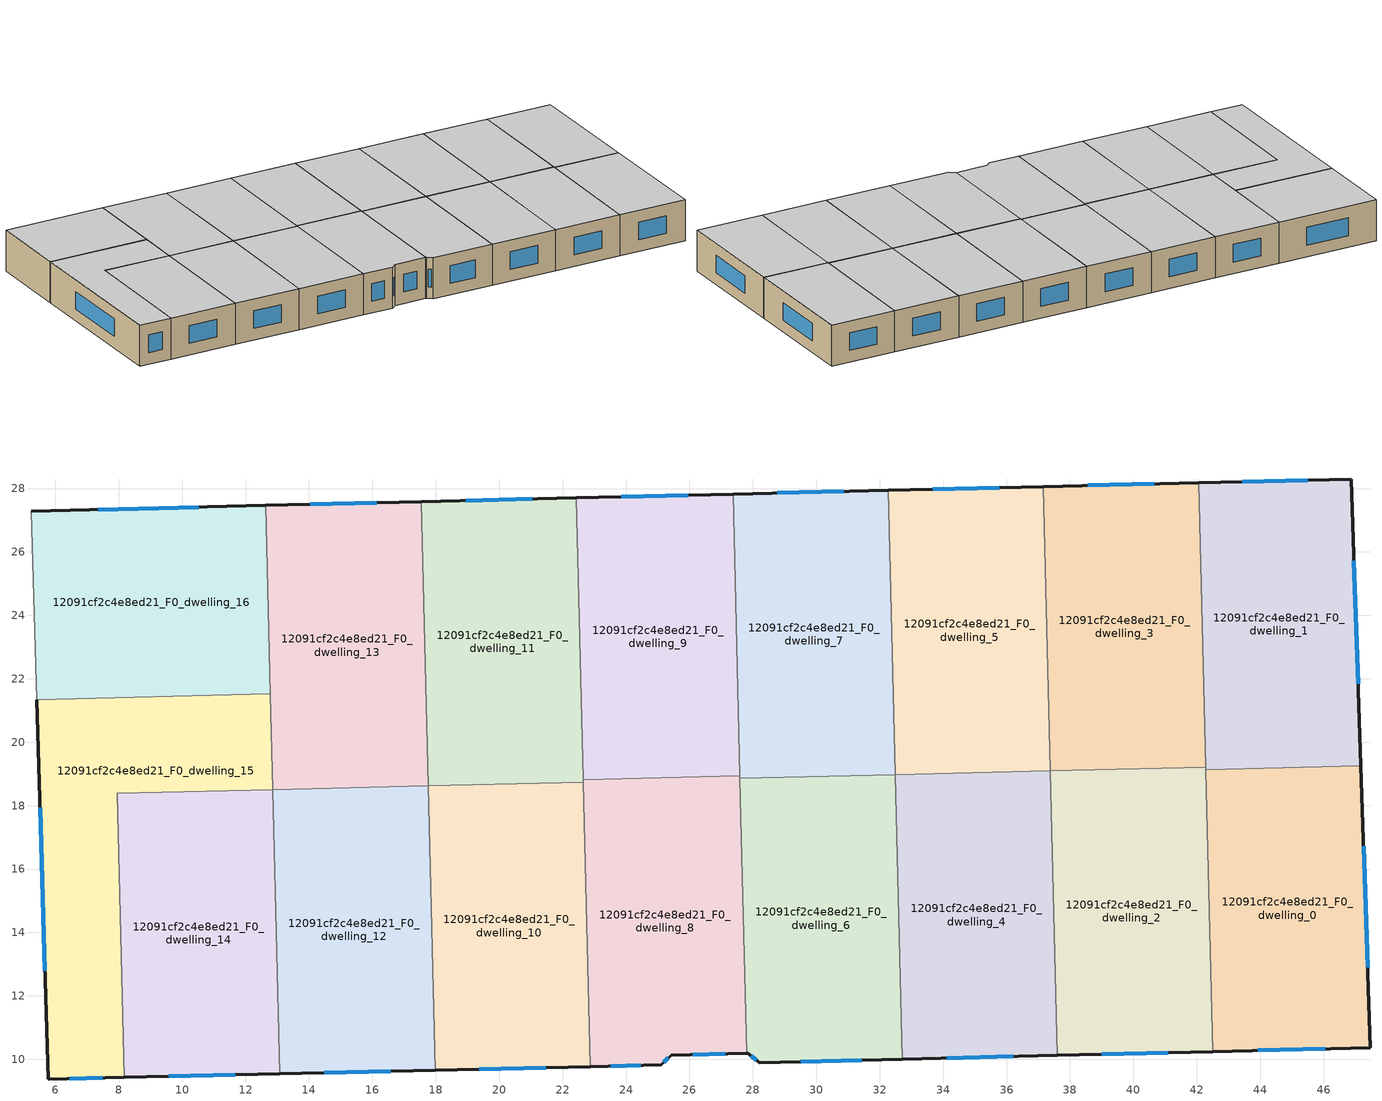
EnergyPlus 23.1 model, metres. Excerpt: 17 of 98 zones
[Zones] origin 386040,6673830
12091cf2c4e8ed21_F0_dwelling_0
 floor ground (EU_floor_Construction): 47.18,19.26 47.48,10.37 42.5,10.25 42.28,19.14 z0
 wall outside (EU_wall_Construction): 42.5,10.25 47.48,10.37 47.18,19.26 z0:3
 wall to 12091cf2c4e8ed21_F0_dwelling_1 (EU_wall_Construction): 47.18,19.26 42.28,19.14 z0:3
 wall to 12091cf2c4e8ed21_F0_dwelling_2 (EU_wall_Construction): 42.28,19.14 42.5,10.25 z0:3
 window (EU_Window_Construction): 47.39,12.91 47.26,16.72 / 43.92,10.28 46.06,10.33 z0.86:2.14
 ceiling to 12091cf2c4e8ed21_F1_dwelling_0 (EU_floor_Construction): 47.48,10.37 47.18,19.26 42.28,19.14 42.5,10.25 z3
12091cf2c4e8ed21_F0_dwelling_1
 floor ground (EU_floor_Construction): 46.87,28.3 47.18,19.26 42.28,19.14 42.06,28.18 z0
 wall outside (EU_wall_Construction): 47.18,19.26 46.87,28.3 42.06,28.18 z0:3
 wall to 12091cf2c4e8ed21_F0_dwelling_3 (EU_wall_Construction): 42.06,28.18 42.28,19.21 z0:3
 wall to 12091cf2c4e8ed21_F0_dwelling_2 (EU_wall_Construction): 42.28,19.21 42.28,19.14 z0:3
 window (EU_Window_Construction): 47.09,21.84 46.96,25.72 / 45.5,28.27 43.44,28.22 z0.86:2.14
 ceiling to 12091cf2c4e8ed21_F1_dwelling_1 (EU_floor_Construction): 47.18,19.26 46.87,28.3 42.06,28.18 42.28,19.14 z3
12091cf2c4e8ed21_F0_dwelling_10
 floor ground (EU_floor_Construction): 22.66,18.74 22.87,9.77 17.98,9.66 17.76,18.62 z0
 wall outside (EU_wall_Construction): 17.98,9.66 22.87,9.77 z0:3
 wall to 12091cf2c4e8ed21_F0_dwelling_11 (EU_wall_Construction): 22.66,18.74 17.76,18.62 z0:3
 wall to 12091cf2c4e8ed21_F0_dwelling_12 (EU_wall_Construction): 17.76,18.62 17.98,9.66 z0:3
 wall to 12091cf2c4e8ed21_F0_dwelling_8 (EU_wall_Construction): 22.87,9.77 22.66,18.74 z0:3
 window (EU_Window_Construction): 19.38,9.69 21.47,9.74 z0.86:2.14
 ceiling to 12091cf2c4e8ed21_F1_dwelling_10 (EU_floor_Construction): 22.87,9.77 22.66,18.74 17.76,18.62 17.98,9.66 z3
12091cf2c4e8ed21_F0_dwelling_11
 floor ground (EU_floor_Construction): 22.44,27.71 22.66,18.74 17.76,18.62 17.54,27.59 z0
 wall outside (EU_wall_Construction): 22.44,27.71 17.54,27.59 z0:3
 wall to 12091cf2c4e8ed21_F0_dwelling_9 (EU_wall_Construction): 22.65,18.81 22.44,27.71 z0:3
 wall to 12091cf2c4e8ed21_F0_dwelling_13 (EU_wall_Construction): 17.54,27.59 17.76,18.62 z0:3
 wall to 12091cf2c4e8ed21_F0_dwelling_8 (EU_wall_Construction): 22.65,18.74 22.65,18.81 z0:3
 window (EU_Window_Construction): 21.04,27.67 18.94,27.62 z0.86:2.14
 ceiling to 12091cf2c4e8ed21_F1_dwelling_11 (EU_floor_Construction): 22.66,18.74 22.44,27.71 17.54,27.59 17.76,18.62 z3
12091cf2c4e8ed21_F0_dwelling_12
 floor ground (EU_floor_Construction): 17.76,18.62 17.98,9.66 13.08,9.55 12.86,18.5 z0
 wall outside (EU_wall_Construction): 13.08,9.55 17.98,9.66 z0:3
 wall to 12091cf2c4e8ed21_F0_dwelling_13 (EU_wall_Construction): 17.76,18.62 12.86,18.5 z0:3
 wall to 12091cf2c4e8ed21_F0_dwelling_14 (EU_wall_Construction): 12.86,18.5 13.08,9.55 z0:3
 window (EU_Window_Construction): 14.48,9.58 16.58,9.63 z0.86:2.14
 ceiling to 12091cf2c4e8ed21_F1_dwelling_12 (EU_floor_Construction): 17.98,9.66 17.76,18.62 12.86,18.5 13.08,9.55 z3
12091cf2c4e8ed21_F0_dwelling_13
 floor ground (EU_floor_Construction): 17.54,27.59 17.76,18.62 12.86,18.5 12.64,27.47 z0
 wall outside (EU_wall_Construction): 17.54,27.59 12.64,27.47 z0:3
 wall to 12091cf2c4e8ed21_F0_dwelling_16 (EU_wall_Construction): 12.64,27.47 12.79,21.52 z0:3
 wall to 12091cf2c4e8ed21_F0_dwelling_15 (EU_wall_Construction): 12.79,21.52 12.86,18.51 z0:3
 window (EU_Window_Construction): 16.14,27.55 14.04,27.5 z0.86:2.14
 ceiling to 12091cf2c4e8ed21_F1_dwelling_13 (EU_floor_Construction): 17.76,18.62 17.54,27.59 12.64,27.47 12.86,18.5 z3
12091cf2c4e8ed21_F0_dwelling_14
 floor ground (EU_floor_Construction): 12.86,18.51 13.08,9.55 8.18,9.43 7.96,18.39 z0
 wall outside (EU_wall_Construction): 8.18,9.43 13.08,9.55 z0:3
 wall to 12091cf2c4e8ed21_F0_dwelling_15 (EU_wall_Construction): 12.86,18.51 7.96,18.39 8.18,9.43 z0:3
 window (EU_Window_Construction): 9.58,9.47 11.68,9.51 z0.86:2.14
 ceiling to 12091cf2c4e8ed21_F1_dwelling_14 (EU_floor_Construction): 13.08,9.55 12.86,18.51 7.96,18.39 8.18,9.43 z3
12091cf2c4e8ed21_F0_dwelling_15
 floor ground (EU_floor_Construction): 12.78,21.52 12.86,18.51 7.96,18.39 8.18,9.43 5.78,9.38 5.41,21.34 z0
 wall outside (EU_wall_Construction): 5.41,21.34 5.78,9.38 8.18,9.43 z0:3
 wall to 12091cf2c4e8ed21_F0_dwelling_16 (EU_wall_Construction): 12.78,21.52 5.41,21.34 z0:3
 window (EU_Window_Construction): 6.46,9.39 7.49,9.42 / 5.52,17.93 5.67,12.8 z0.86:2.14
 ceiling to 12091cf2c4e8ed21_F1_dwelling_15 (EU_floor_Construction): 8.18,9.43 7.96,18.39 12.86,18.51 12.78,21.52 5.41,21.34 5.78,9.38 z3
12091cf2c4e8ed21_F0_dwelling_16
 floor ground (EU_floor_Construction): 12.64,27.47 12.78,21.52 5.41,21.34 5.23,27.29 z0
 wall outside (EU_wall_Construction): 12.64,27.47 5.23,27.29 z0:3
 wall adiabatic (EU_wall_Construction): 5.23,27.29 5.41,21.34 z0:3
 window (EU_Window_Construction): 10.52,27.42 7.35,27.34 z0.86:2.14
 ceiling to 12091cf2c4e8ed21_F1_dwelling_16 (EU_floor_Construction): 12.78,21.52 12.64,27.47 5.23,27.29 5.41,21.34 z3
12091cf2c4e8ed21_F0_dwelling_2
 floor ground (EU_floor_Construction): 42.28,19.21 42.5,10.25 37.6,10.12 37.39,19.09 z0
 wall outside (EU_wall_Construction): 37.6,10.12 42.5,10.25 z0:3
 wall to 12091cf2c4e8ed21_F0_dwelling_4 (EU_wall_Construction): 37.39,19.09 37.6,10.12 z0:3
 wall to 12091cf2c4e8ed21_F0_dwelling_3 (EU_wall_Construction): 42.28,19.21 37.39,19.09 z0:3
 window (EU_Window_Construction): 39,10.16 41.1,10.21 z0.86:2.14
 ceiling to 12091cf2c4e8ed21_F1_dwelling_2 (EU_floor_Construction): 42.5,10.25 42.28,19.21 37.39,19.09 37.6,10.12 z3
12091cf2c4e8ed21_F0_dwelling_3
 floor ground (EU_floor_Construction): 42.06,28.18 42.28,19.21 37.39,19.09 37.17,28.06 z0
 wall outside (EU_wall_Construction): 42.06,28.18 37.17,28.06 z0:3
 wall to 12091cf2c4e8ed21_F0_dwelling_5 (EU_wall_Construction): 37.17,28.06 37.39,19.09 z0:3
 window (EU_Window_Construction): 40.66,28.15 38.56,28.1 z0.86:2.14
 ceiling to 12091cf2c4e8ed21_F1_dwelling_3 (EU_floor_Construction): 42.28,19.21 42.06,28.18 37.17,28.06 37.39,19.09 z3
12091cf2c4e8ed21_F0_dwelling_4
 floor ground (EU_floor_Construction): 37.39,19.09 37.6,10.12 32.71,10 32.49,18.97 z0
 wall outside (EU_wall_Construction): 32.71,10 37.6,10.12 z0:3
 wall to 12091cf2c4e8ed21_F0_dwelling_5 (EU_wall_Construction): 37.39,19.09 32.49,18.97 z0:3
 wall to 12091cf2c4e8ed21_F0_dwelling_6 (EU_wall_Construction): 32.49,18.97 32.71,10 z0:3
 window (EU_Window_Construction): 34.11,10.04 36.21,10.09 z0.86:2.14
 ceiling to 12091cf2c4e8ed21_F1_dwelling_4 (EU_floor_Construction): 37.6,10.12 37.39,19.09 32.49,18.97 32.71,10 z3
12091cf2c4e8ed21_F0_dwelling_5
 floor ground (EU_floor_Construction): 37.17,28.06 37.39,19.09 32.49,18.97 32.27,27.95 z0
 wall outside (EU_wall_Construction): 37.17,28.06 32.27,27.95 z0:3
 wall to 12091cf2c4e8ed21_F0_dwelling_7 (EU_wall_Construction): 32.27,27.95 32.49,18.98 z0:3
 window (EU_Window_Construction): 35.77,28.03 33.67,27.98 z0.86:2.14
 ceiling to 12091cf2c4e8ed21_F1_dwelling_5 (EU_floor_Construction): 37.39,19.09 37.17,28.06 32.27,27.95 32.49,18.97 z3
12091cf2c4e8ed21_F0_dwelling_6
 floor ground (EU_floor_Construction): 32.49,18.98 32.71,10 28.22,9.89 27.84,10.19 27.8,10.19 27.59,18.86 z0
 wall outside (EU_wall_Construction): 27.8,10.19 27.84,10.19 28.22,9.89 32.71,10 z0:3
 wall to 12091cf2c4e8ed21_F0_dwelling_7 (EU_wall_Construction): 32.49,18.98 27.59,18.86 z0:3
 wall to 12091cf2c4e8ed21_F0_dwelling_8 (EU_wall_Construction): 27.59,18.86 27.8,10.19 z0:3
 window (EU_Window_Construction): 27.95,10.11 28.11,9.98 / 29.5,9.92 31.43,9.97 z0.86:2.14
 ceiling to 12091cf2c4e8ed21_F1_dwelling_6 (EU_floor_Construction): 32.71,10 32.49,18.98 27.59,18.86 27.8,10.19 27.84,10.19 28.22,9.89 z3
12091cf2c4e8ed21_F0_dwelling_7
 floor ground (EU_floor_Construction): 32.27,27.95 32.49,18.98 27.59,18.86 27.38,27.83 z0
 wall outside (EU_wall_Construction): 32.27,27.95 27.38,27.83 z0:3
 wall to 12091cf2c4e8ed21_F0_dwelling_9 (EU_wall_Construction): 27.37,27.83 27.59,18.94 z0:3
 wall to 12091cf2c4e8ed21_F0_dwelling_8 (EU_wall_Construction): 27.59,18.93 27.59,18.86 z0:3
 window (EU_Window_Construction): 30.87,27.91 28.77,27.86 z0.86:2.14
 ceiling to 12091cf2c4e8ed21_F1_dwelling_7 (EU_floor_Construction): 32.49,18.98 32.27,27.95 27.38,27.83 27.59,18.86 z3
12091cf2c4e8ed21_F0_dwelling_8
 floor ground (EU_floor_Construction): 27.59,18.93 27.8,10.19 25.43,10.13 25.1,9.82 22.87,9.77 22.65,18.81 z0
 wall outside (EU_wall_Construction): 22.87,9.77 25.1,9.82 25.43,10.13 27.8,10.19 z0:3
 wall to 12091cf2c4e8ed21_F0_dwelling_9 (EU_wall_Construction): 27.59,18.93 22.65,18.81 z0:3
 window (EU_Window_Construction): 26.11,10.15 27.13,10.17 / 25.2,9.91 25.34,10.04 / 23.51,9.79 24.47,9.81 z0.86:2.14
 ceiling to 12091cf2c4e8ed21_F1_dwelling_8 (EU_floor_Construction): 27.8,10.19 27.59,18.93 22.65,18.81 22.87,9.77 25.1,9.82 25.43,10.13 z3
12091cf2c4e8ed21_F0_dwelling_9
 floor ground (EU_floor_Construction): 27.38,27.83 27.59,18.93 22.65,18.81 22.44,27.71 z0
 wall outside (EU_wall_Construction): 27.38,27.83 22.44,27.71 z0:3
 window (EU_Window_Construction): 25.96,27.79 23.85,27.74 z0.86:2.14
 ceiling to 12091cf2c4e8ed21_F1_dwelling_9 (EU_floor_Construction): 27.59,18.93 27.38,27.83 22.44,27.71 22.65,18.81 z3
[Building]
EU S2 Campaign: North Axis=0; Terrain=City; Solar Distribution=FullExterior
[Site:Location]
Helsinki-Vantaa.AP: Latitude=60.317; Longitude=24.963; Time Zone=2; Elevation=54.6
[SizingPeriod:WeatherFileDays]
AnnualSizingPeriod: Begin Month=1; Begin Day of Month=1; End Month=12; End Day of Month=31; Day of Week for Start Day=Monday; Use Weather File Daylight Saving Period=No; Use Weather File Rain and Snow Indicators=No
[MATERIAL]
EU_InternalMass_Material: Roughness=MediumRough; Thickness=0.1; Conductivity=1; Density=1800; Specific Heat=900; Thermal Absorptance=0.9; Solar Absorptance=0.7; Visible Absorptance=0.7
[MATERIAL:NOMASS] Roughness=MediumRough; Thermal Absorptance=0.9; Solar Absorptance=0.7; Visible Absorptance=0.7
Name | Thermal Resistance
EU_wall_NoMass | 1.10183
EU_floor_NoMass | 1.70606
[WINDOWMATERIAL:SIMPLEGLAZINGSYSTEM]
EU_Window_SimpleGlazing: UFactor=3.11035; Solar Heat Gain Coefficient=0.8; Visible Transmittance=0.8
[CONSTRUCTION]
EU_wall_Construction: EU_wall_NoMass
EU_floor_Construction: EU_floor_NoMass
EU_Window_Construction: EU_Window_SimpleGlazing
EU_InternalMass_Construction: EU_InternalMass_Material
[ZONE] Type=1; Multiplier=1; Ceiling Height=autocalculate; Floor Area=autocalculate; Part of Total Floor Area=Yes
Name | Volume
12091cf2c4e8ed21_F0_dwelling_0; 12091cf2c4e8ed21_F0_dwelling_1; 12091cf2c4e8ed21_F0_dwelling_15 | 131.795
12091cf2c4e8ed21_F0_dwelling_10 | 131.809
12091cf2c4e8ed21_F0_dwelling_11 | 131.796
12091cf2c4e8ed21_F0_dwelling_12 | 131.784
12091cf2c4e8ed21_F0_dwelling_13 | 131.78
12091cf2c4e8ed21_F0_dwelling_14 | 131.813
12091cf2c4e8ed21_F0_dwelling_16 | 131.798
12091cf2c4e8ed21_F0_dwelling_2 | 131.791
12091cf2c4e8ed21_F0_dwelling_3 | 131.804
12091cf2c4e8ed21_F0_dwelling_4 | 131.818
12091cf2c4e8ed21_F0_dwelling_5 | 131.783
12091cf2c4e8ed21_F0_dwelling_6 | 131.81
12091cf2c4e8ed21_F0_dwelling_7 | 131.812
12091cf2c4e8ed21_F0_dwelling_8 | 131.793
12091cf2c4e8ed21_F0_dwelling_9 | 131.802
[INTERNALMASS] Construction=EU_InternalMass_Construction
Name | Zone or ZoneList | Surface Area
12091cf2c4e8ed21_F0_dwelling_0_EU_InternalMass | 12091cf2c4e8ed21_F0_dwelling_0 | 43.9321
12091cf2c4e8ed21_F0_dwelling_1_EU_InternalMass | 12091cf2c4e8ed21_F0_dwelling_1 | 43.9301
12091cf2c4e8ed21_F0_dwelling_2_EU_InternalMass | 12091cf2c4e8ed21_F0_dwelling_2 | 43.9301
12091cf2c4e8ed21_F0_dwelling_3_EU_InternalMass | 12091cf2c4e8ed21_F0_dwelling_3 | 43.9345
12091cf2c4e8ed21_F0_dwelling_4_EU_InternalMass | 12091cf2c4e8ed21_F0_dwelling_4 | 43.9373
12091cf2c4e8ed21_F0_dwelling_5_EU_InternalMass | 12091cf2c4e8ed21_F0_dwelling_5 | 43.9314
12091cf2c4e8ed21_F0_dwelling_6_EU_InternalMass | 12091cf2c4e8ed21_F0_dwelling_6 | 43.9365
12091cf2c4e8ed21_F0_dwelling_7_EU_InternalMass | 12091cf2c4e8ed21_F0_dwelling_7 | 43.9357
12091cf2c4e8ed21_F0_dwelling_8_EU_InternalMass | 12091cf2c4e8ed21_F0_dwelling_8 | 43.9311
12091cf2c4e8ed21_F0_dwelling_9_EU_InternalMass | 12091cf2c4e8ed21_F0_dwelling_9 | 43.9344
12091cf2c4e8ed21_F0_dwelling_10_EU_InternalMass | 12091cf2c4e8ed21_F0_dwelling_10 | 43.9351
12091cf2c4e8ed21_F0_dwelling_11_EU_InternalMass | 12091cf2c4e8ed21_F0_dwelling_11 | 43.9333
12091cf2c4e8ed21_F0_dwelling_12_EU_InternalMass | 12091cf2c4e8ed21_F0_dwelling_12 | 43.9281
12091cf2c4e8ed21_F0_dwelling_13_EU_InternalMass | 12091cf2c4e8ed21_F0_dwelling_13 | 43.9251
12091cf2c4e8ed21_F0_dwelling_14_EU_InternalMass | 12091cf2c4e8ed21_F0_dwelling_14 | 43.9391
12091cf2c4e8ed21_F0_dwelling_15_EU_InternalMass | 12091cf2c4e8ed21_F0_dwelling_15 | 43.9313
12091cf2c4e8ed21_F0_dwelling_16_EU_InternalMass | 12091cf2c4e8ed21_F0_dwelling_16 | 43.9318
[OTHEREQUIPMENT] Fuel Type=Electricity; Design Level Calculation Method=Watts/Area; Power per Zone Floor Area=1; Fraction Latent=0; Fraction Radiant=0; Fraction Lost=0; Carbon Dioxide Generation Rate=0; EndUse Subcategory=EU_Step8_InternalGains
Name | Zone or ZoneList or Space or SpaceList | Schedule
EU_Step8_InternalGain_12091cf2c4e8ed21_F0_dwelling_0_f000 | 12091cf2c4e8ed21_F0_dwelling_0 | EU_Step8_GainSchedule_12091cf2c4e8ed21_F0_dwelling_0_f000
EU_Step8_InternalGain_12091cf2c4e8ed21_F0_dwelling_1_f000 | 12091cf2c4e8ed21_F0_dwelling_1 | EU_Step8_GainSchedule_12091cf2c4e8ed21_F0_dwelling_1_f000
EU_Step8_InternalGain_12091cf2c4e8ed21_F0_dwelling_2_f000 | 12091cf2c4e8ed21_F0_dwelling_2 | EU_Step8_GainSchedule_12091cf2c4e8ed21_F0_dwelling_2_f000
EU_Step8_InternalGain_12091cf2c4e8ed21_F0_dwelling_3_f000 | 12091cf2c4e8ed21_F0_dwelling_3 | EU_Step8_GainSchedule_12091cf2c4e8ed21_F0_dwelling_3_f000
EU_Step8_InternalGain_12091cf2c4e8ed21_F0_dwelling_4_f000 | 12091cf2c4e8ed21_F0_dwelling_4 | EU_Step8_GainSchedule_12091cf2c4e8ed21_F0_dwelling_4_f000
EU_Step8_InternalGain_12091cf2c4e8ed21_F0_dwelling_5_f000 | 12091cf2c4e8ed21_F0_dwelling_5 | EU_Step8_GainSchedule_12091cf2c4e8ed21_F0_dwelling_5_f000
EU_Step8_InternalGain_12091cf2c4e8ed21_F0_dwelling_6_f000 | 12091cf2c4e8ed21_F0_dwelling_6 | EU_Step8_GainSchedule_12091cf2c4e8ed21_F0_dwelling_6_f000
EU_Step8_InternalGain_12091cf2c4e8ed21_F0_dwelling_7_f000 | 12091cf2c4e8ed21_F0_dwelling_7 | EU_Step8_GainSchedule_12091cf2c4e8ed21_F0_dwelling_7_f000
EU_Step8_InternalGain_12091cf2c4e8ed21_F0_dwelling_8_f000 | 12091cf2c4e8ed21_F0_dwelling_8 | EU_Step8_GainSchedule_12091cf2c4e8ed21_F0_dwelling_8_f000
EU_Step8_InternalGain_12091cf2c4e8ed21_F0_dwelling_9_f000 | 12091cf2c4e8ed21_F0_dwelling_9 | EU_Step8_GainSchedule_12091cf2c4e8ed21_F0_dwelling_9_f000
EU_Step8_InternalGain_12091cf2c4e8ed21_F0_dwelling_10_f000 | 12091cf2c4e8ed21_F0_dwelling_10 | EU_Step8_GainSchedule_12091cf2c4e8ed21_F0_dwelling_10_f000
EU_Step8_InternalGain_12091cf2c4e8ed21_F0_dwelling_11_f000 | 12091cf2c4e8ed21_F0_dwelling_11 | EU_Step8_GainSchedule_12091cf2c4e8ed21_F0_dwelling_11_f000
EU_Step8_InternalGain_12091cf2c4e8ed21_F0_dwelling_12_f000 | 12091cf2c4e8ed21_F0_dwelling_12 | EU_Step8_GainSchedule_12091cf2c4e8ed21_F0_dwelling_12_f000
EU_Step8_InternalGain_12091cf2c4e8ed21_F0_dwelling_13_f000 | 12091cf2c4e8ed21_F0_dwelling_13 | EU_Step8_GainSchedule_12091cf2c4e8ed21_F0_dwelling_13_f000
EU_Step8_InternalGain_12091cf2c4e8ed21_F0_dwelling_14_f000 | 12091cf2c4e8ed21_F0_dwelling_14 | EU_Step8_GainSchedule_12091cf2c4e8ed21_F0_dwelling_14_f000
EU_Step8_InternalGain_12091cf2c4e8ed21_F0_dwelling_15_f000 | 12091cf2c4e8ed21_F0_dwelling_15 | EU_Step8_GainSchedule_12091cf2c4e8ed21_F0_dwelling_15_f000
EU_Step8_InternalGain_12091cf2c4e8ed21_F0_dwelling_16_f000 | 12091cf2c4e8ed21_F0_dwelling_16 | EU_Step8_GainSchedule_12091cf2c4e8ed21_F0_dwelling_16_f000
[ZONEVENTILATION:DESIGNFLOWRATE] Schedule=EU_AlwaysOn; Design Flow Rate Calculation Method=AirChanges/Hour; Air Changes per Hour=0.756316; Ventilation Type=Natural; Fan Pressure Rise=0; Fan Total Efficiency=1; Constant Term Coefficient=1; Temperature Term Coefficient=0; Velocity Term Coefficient=0; Velocity Squared Term Coefficient=0; Minimum Indoor Temperature=-100; Maximum Indoor Temperature=100; Delta Temperature=-100; Minimum Outdoor Temperature=-100; Maximum Outdoor Temperature=100; Maximum Wind Speed=40
Name | Zone or ZoneList or Space or SpaceList
EU_ConstantAir_12091cf2c4e8ed21_F0_dwelling_0 | 12091cf2c4e8ed21_F0_dwelling_0
EU_ConstantAir_12091cf2c4e8ed21_F0_dwelling_1 | 12091cf2c4e8ed21_F0_dwelling_1
EU_ConstantAir_12091cf2c4e8ed21_F0_dwelling_2 | 12091cf2c4e8ed21_F0_dwelling_2
EU_ConstantAir_12091cf2c4e8ed21_F0_dwelling_3 | 12091cf2c4e8ed21_F0_dwelling_3
EU_ConstantAir_12091cf2c4e8ed21_F0_dwelling_4 | 12091cf2c4e8ed21_F0_dwelling_4
EU_ConstantAir_12091cf2c4e8ed21_F0_dwelling_5 | 12091cf2c4e8ed21_F0_dwelling_5
EU_ConstantAir_12091cf2c4e8ed21_F0_dwelling_6 | 12091cf2c4e8ed21_F0_dwelling_6
EU_ConstantAir_12091cf2c4e8ed21_F0_dwelling_7 | 12091cf2c4e8ed21_F0_dwelling_7
EU_ConstantAir_12091cf2c4e8ed21_F0_dwelling_8 | 12091cf2c4e8ed21_F0_dwelling_8
EU_ConstantAir_12091cf2c4e8ed21_F0_dwelling_9 | 12091cf2c4e8ed21_F0_dwelling_9
EU_ConstantAir_12091cf2c4e8ed21_F0_dwelling_10 | 12091cf2c4e8ed21_F0_dwelling_10
EU_ConstantAir_12091cf2c4e8ed21_F0_dwelling_11 | 12091cf2c4e8ed21_F0_dwelling_11
EU_ConstantAir_12091cf2c4e8ed21_F0_dwelling_12 | 12091cf2c4e8ed21_F0_dwelling_12
EU_ConstantAir_12091cf2c4e8ed21_F0_dwelling_13 | 12091cf2c4e8ed21_F0_dwelling_13
EU_ConstantAir_12091cf2c4e8ed21_F0_dwelling_14 | 12091cf2c4e8ed21_F0_dwelling_14
EU_ConstantAir_12091cf2c4e8ed21_F0_dwelling_15 | 12091cf2c4e8ed21_F0_dwelling_15
EU_ConstantAir_12091cf2c4e8ed21_F0_dwelling_16 | 12091cf2c4e8ed21_F0_dwelling_16
[HVACTEMPLATE:THERMOSTAT] Constant Heating Setpoint=20; Constant Cooling Setpoint=50
EU_HeatOnly_12091cf2c4e8ed21_F0_dwelling_0; EU_HeatOnly_12091cf2c4e8ed21_F0_dwelling_1; EU_HeatOnly_12091cf2c4e8ed21_F0_dwelling_2; EU_HeatOnly_12091cf2c4e8ed21_F0_dwelling_3; EU_HeatOnly_12091cf2c4e8ed21_F0_dwelling_4; EU_HeatOnly_12091cf2c4e8ed21_F0_dwelling_5; EU_HeatOnly_12091cf2c4e8ed21_F0_dwelling_6; EU_HeatOnly_12091cf2c4e8ed21_F0_dwelling_7; EU_HeatOnly_12091cf2c4e8ed21_F0_dwelling_8; EU_HeatOnly_12091cf2c4e8ed21_F0_dwelling_9; EU_HeatOnly_12091cf2c4e8ed21_F0_dwelling_10; EU_HeatOnly_12091cf2c4e8ed21_F0_dwelling_11; EU_HeatOnly_12091cf2c4e8ed21_F0_dwelling_12; EU_HeatOnly_12091cf2c4e8ed21_F0_dwelling_13; EU_HeatOnly_12091cf2c4e8ed21_F0_dwelling_14; EU_HeatOnly_12091cf2c4e8ed21_F0_dwelling_15; EU_HeatOnly_12091cf2c4e8ed21_F0_dwelling_16; EU_HeatOnly_12091cf2c4e8ed21_F1_dwelling_0; EU_HeatOnly_12091cf2c4e8ed21_F1_dwelling_1; EU_HeatOnly_12091cf2c4e8ed21_F1_dwelling_2; EU_HeatOnly_12091cf2c4e8ed21_F1_dwelling_3; EU_HeatOnly_12091cf2c4e8ed21_F1_dwelling_4; EU_HeatOnly_12091cf2c4e8ed21_F1_dwelling_5; EU_HeatOnly_12091cf2c4e8ed21_F1_dwelling_6; EU_HeatOnly_12091cf2c4e8ed21_F1_dwelling_7; EU_HeatOnly_12091cf2c4e8ed21_F1_dwelling_8; EU_HeatOnly_12091cf2c4e8ed21_F1_dwelling_9; EU_HeatOnly_12091cf2c4e8ed21_F1_dwelling_10; EU_HeatOnly_12091cf2c4e8ed21_F1_dwelling_11; EU_HeatOnly_12091cf2c4e8ed21_F1_dwelling_12; EU_HeatOnly_12091cf2c4e8ed21_F1_dwelling_13; EU_HeatOnly_12091cf2c4e8ed21_F1_dwelling_14; EU_HeatOnly_12091cf2c4e8ed21_F1_dwelling_15; EU_HeatOnly_12091cf2c4e8ed21_F1_dwelling_16; EU_HeatOnly_12091cf2c4e8ed21_F2_dwelling_0; EU_HeatOnly_12091cf2c4e8ed21_F2_dwelling_1; EU_HeatOnly_12091cf2c4e8ed21_F2_dwelling_2; EU_HeatOnly_12091cf2c4e8ed21_F2_dwelling_3; EU_HeatOnly_12091cf2c4e8ed21_F2_dwelling_4; EU_HeatOnly_12091cf2c4e8ed21_F2_dwelling_5; EU_HeatOnly_12091cf2c4e8ed21_F2_dwelling_6; EU_HeatOnly_12091cf2c4e8ed21_F2_dwelling_7; EU_HeatOnly_12091cf2c4e8ed21_F2_dwelling_8; EU_HeatOnly_12091cf2c4e8ed21_F2_dwelling_9; EU_HeatOnly_12091cf2c4e8ed21_F2_dwelling_10; EU_HeatOnly_12091cf2c4e8ed21_F2_dwelling_11; EU_HeatOnly_12091cf2c4e8ed21_F2_dwelling_12; EU_HeatOnly_12091cf2c4e8ed21_F2_dwelling_13; EU_HeatOnly_12091cf2c4e8ed21_F2_dwelling_14; EU_HeatOnly_12091cf2c4e8ed21_F2_dwelling_15; EU_HeatOnly_12091cf2c4e8ed21_F3_dwelling_0; EU_HeatOnly_12091cf2c4e8ed21_F3_dwelling_1; EU_HeatOnly_12091cf2c4e8ed21_F3_dwelling_2; EU_HeatOnly_12091cf2c4e8ed21_F3_dwelling_3; EU_HeatOnly_12091cf2c4e8ed21_F3_dwelling_4; EU_HeatOnly_12091cf2c4e8ed21_F3_dwelling_5; EU_HeatOnly_12091cf2c4e8ed21_F3_dwelling_6; EU_HeatOnly_12091cf2c4e8ed21_F3_dwelling_7; EU_HeatOnly_12091cf2c4e8ed21_F3_dwelling_8; EU_HeatOnly_12091cf2c4e8ed21_F3_dwelling_9; EU_HeatOnly_12091cf2c4e8ed21_F3_dwelling_10; EU_HeatOnly_12091cf2c4e8ed21_F3_dwelling_11; EU_HeatOnly_12091cf2c4e8ed21_F3_dwelling_12; EU_HeatOnly_12091cf2c4e8ed21_F3_dwelling_13; EU_HeatOnly_12091cf2c4e8ed21_F3_dwelling_14; EU_HeatOnly_12091cf2c4e8ed21_F3_dwelling_15; EU_HeatOnly_12091cf2c4e8ed21_F4_dwelling_0; EU_HeatOnly_12091cf2c4e8ed21_F4_dwelling_1; EU_HeatOnly_12091cf2c4e8ed21_F4_dwelling_2; EU_HeatOnly_12091cf2c4e8ed21_F4_dwelling_3; EU_HeatOnly_12091cf2c4e8ed21_F4_dwelling_4; EU_HeatOnly_12091cf2c4e8ed21_F4_dwelling_5; EU_HeatOnly_12091cf2c4e8ed21_F4_dwelling_6; EU_HeatOnly_12091cf2c4e8ed21_F4_dwelling_7; EU_HeatOnly_12091cf2c4e8ed21_F4_dwelling_8; EU_HeatOnly_12091cf2c4e8ed21_F4_dwelling_9; EU_HeatOnly_12091cf2c4e8ed21_F4_dwelling_10; EU_HeatOnly_12091cf2c4e8ed21_F4_dwelling_11; EU_HeatOnly_12091cf2c4e8ed21_F4_dwelling_12; EU_HeatOnly_12091cf2c4e8ed21_F4_dwelling_13; EU_HeatOnly_12091cf2c4e8ed21_F4_dwelling_14; EU_HeatOnly_12091cf2c4e8ed21_F4_dwelling_15; EU_HeatOnly_12091cf2c4e8ed21_F5_dwelling_0; EU_HeatOnly_12091cf2c4e8ed21_F5_dwelling_1; EU_HeatOnly_12091cf2c4e8ed21_F5_dwelling_2; EU_HeatOnly_12091cf2c4e8ed21_F5_dwelling_3; EU_HeatOnly_12091cf2c4e8ed21_F5_dwelling_4; EU_HeatOnly_12091cf2c4e8ed21_F5_dwelling_5; EU_HeatOnly_12091cf2c4e8ed21_F5_dwelling_6; EU_HeatOnly_12091cf2c4e8ed21_F5_dwelling_7; EU_HeatOnly_12091cf2c4e8ed21_F5_dwelling_8; EU_HeatOnly_12091cf2c4e8ed21_F5_dwelling_9; EU_HeatOnly_12091cf2c4e8ed21_F5_dwelling_10; EU_HeatOnly_12091cf2c4e8ed21_F5_dwelling_11; EU_HeatOnly_12091cf2c4e8ed21_F5_dwelling_12; EU_HeatOnly_12091cf2c4e8ed21_F5_dwelling_13; EU_HeatOnly_12091cf2c4e8ed21_F5_dwelling_14; EU_HeatOnly_12091cf2c4e8ed21_F5_dwelling_15
[HVACTEMPLATE:ZONE:IDEALLOADSAIRSYSTEM] System Availability Schedule=EU_AlwaysOn; Maximum Heating Supply Air Temperature=50; Minimum Cooling Supply Air Temperature=13; Maximum Heating Supply Air Humidity Ratio=0.0156; Minimum Cooling Supply Air Humidity Ratio=0.0077; Heating Limit=NoLimit; Cooling Limit=NoLimit; Heating Availability Schedule=EU_AlwaysOn; Cooling Availability Schedule=EU_CoolingOff; Dehumidification Control Type=ConstantSensibleHeatRatio; Cooling Sensible Heat Ratio=0.7; Dehumidification Setpoint=60; Humidification Control Type=None; Humidification Setpoint=30; Outdoor Air Method=None; Outdoor Air Flow Rate per Person=0.00944; Outdoor Air Flow Rate per Zone Floor Area=0; Outdoor Air Flow Rate per Zone=0; Demand Controlled Ventilation Type=None; Outdoor Air Economizer Type=NoEconomizer; Heat Recovery Type=None; Sensible Heat Recovery Effectiveness=0.7; Latent Heat Recovery Effectiveness=0.65
Name | Template Thermostat
12091cf2c4e8ed21_F0_dwelling_0 | EU_HeatOnly_12091cf2c4e8ed21_F0_dwelling_0
12091cf2c4e8ed21_F0_dwelling_1 | EU_HeatOnly_12091cf2c4e8ed21_F0_dwelling_1
12091cf2c4e8ed21_F0_dwelling_2 | EU_HeatOnly_12091cf2c4e8ed21_F0_dwelling_2
12091cf2c4e8ed21_F0_dwelling_3 | EU_HeatOnly_12091cf2c4e8ed21_F0_dwelling_3
12091cf2c4e8ed21_F0_dwelling_4 | EU_HeatOnly_12091cf2c4e8ed21_F0_dwelling_4
12091cf2c4e8ed21_F0_dwelling_5 | EU_HeatOnly_12091cf2c4e8ed21_F0_dwelling_5
12091cf2c4e8ed21_F0_dwelling_6 | EU_HeatOnly_12091cf2c4e8ed21_F0_dwelling_6
12091cf2c4e8ed21_F0_dwelling_7 | EU_HeatOnly_12091cf2c4e8ed21_F0_dwelling_7
12091cf2c4e8ed21_F0_dwelling_8 | EU_HeatOnly_12091cf2c4e8ed21_F0_dwelling_8
12091cf2c4e8ed21_F0_dwelling_9 | EU_HeatOnly_12091cf2c4e8ed21_F0_dwelling_9
12091cf2c4e8ed21_F0_dwelling_10 | EU_HeatOnly_12091cf2c4e8ed21_F0_dwelling_10
12091cf2c4e8ed21_F0_dwelling_11 | EU_HeatOnly_12091cf2c4e8ed21_F0_dwelling_11
12091cf2c4e8ed21_F0_dwelling_12 | EU_HeatOnly_12091cf2c4e8ed21_F0_dwelling_12
12091cf2c4e8ed21_F0_dwelling_13 | EU_HeatOnly_12091cf2c4e8ed21_F0_dwelling_13
12091cf2c4e8ed21_F0_dwelling_14 | EU_HeatOnly_12091cf2c4e8ed21_F0_dwelling_14
12091cf2c4e8ed21_F0_dwelling_15 | EU_HeatOnly_12091cf2c4e8ed21_F0_dwelling_15
12091cf2c4e8ed21_F0_dwelling_16 | EU_HeatOnly_12091cf2c4e8ed21_F0_dwelling_16
[SIZING:ZONE] Zone Cooling Design Supply Air Temperature Input Method=SupplyAirTemperature; Zone Cooling Design Supply Air Temperature=13; Zone Heating Design Supply Air Temperature Input Method=SupplyAirTemperature; Zone Heating Design Supply Air Temperature=50; Zone Cooling Design Supply Air Humidity Ratio=0.008; Zone Heating Design Supply Air Humidity Ratio=0.008; Cooling Design Air Flow Method=DesignDay; Cooling Design Air Flow Rate=0; Cooling Minimum Air Flow per Zone Floor Area=0.000762; Cooling Minimum Air Flow=0; Cooling Minimum Air Flow Fraction=0.2; Heating Design Air Flow Method=DesignDay; Heating Design Air Flow Rate=0; Heating Maximum Air Flow per Zone Floor Area=0.002032; Heating Maximum Air Flow=0.141576; Heating Maximum Air Flow Fraction=0.3; Account for Dedicated Outdoor Air System=No; Dedicated Outdoor Air System Control Strategy=NeutralSupplyAir; Dedicated Outdoor Air Low Setpoint Temperature for Design=autosize; Dedicated Outdoor Air High Setpoint Temperature for Design=autosize; Zone Load Sizing Method=Sensible Load Only No Latent Load; Zone Latent Cooling Design Supply Air Humidity Ratio Input Method=HumidityRatioDifference; Zone Cooling Design Supply Air Humidity Ratio Difference=0.005; Zone Latent Heating Design Supply Air Humidity Ratio Input Method=HumidityRatioDifference; Zone Humidification Design Supply Air Humidity Ratio Difference=0.005
12091cf2c4e8ed21_F0_dwelling_0; 12091cf2c4e8ed21_F0_dwelling_1; 12091cf2c4e8ed21_F0_dwelling_2; 12091cf2c4e8ed21_F0_dwelling_3; 12091cf2c4e8ed21_F0_dwelling_4; 12091cf2c4e8ed21_F0_dwelling_5; 12091cf2c4e8ed21_F0_dwelling_6; 12091cf2c4e8ed21_F0_dwelling_7; 12091cf2c4e8ed21_F0_dwelling_8; 12091cf2c4e8ed21_F0_dwelling_9; 12091cf2c4e8ed21_F0_dwelling_10; 12091cf2c4e8ed21_F0_dwelling_11; 12091cf2c4e8ed21_F0_dwelling_12; 12091cf2c4e8ed21_F0_dwelling_13; 12091cf2c4e8ed21_F0_dwelling_14; 12091cf2c4e8ed21_F0_dwelling_15; 12091cf2c4e8ed21_F0_dwelling_16
[SCHEDULE:CONSTANT]
Name | Hourly Value
EU_AlwaysOn | 1
EU_CoolingOff | 0
[SCHEDULE:FILE] Column Number=1; Rows to Skip at Top=0; Number of Hours of Data=8760; Column Separator=Comma; Interpolate to Timestep=No; Minutes per Item=60; Adjust Schedule for Daylight Savings=Yes
Name | File
EU_Step8_GainSchedule_12091cf2c4e8ed21_F0_dwelling_0_f000 | ../../schedules/12091cf2c4e8ed21/12091cf2c4e8ed21_F0_dwelling_0_f000_gain.csv
EU_Step8_GainSchedule_12091cf2c4e8ed21_F0_dwelling_1_f000 | ../../schedules/12091cf2c4e8ed21/12091cf2c4e8ed21_F0_dwelling_1_f000_gain.csv
EU_Step8_GainSchedule_12091cf2c4e8ed21_F0_dwelling_2_f000 | ../../schedules/12091cf2c4e8ed21/12091cf2c4e8ed21_F0_dwelling_2_f000_gain.csv
EU_Step8_GainSchedule_12091cf2c4e8ed21_F0_dwelling_3_f000 | ../../schedules/12091cf2c4e8ed21/12091cf2c4e8ed21_F0_dwelling_3_f000_gain.csv
EU_Step8_GainSchedule_12091cf2c4e8ed21_F0_dwelling_4_f000 | ../../schedules/12091cf2c4e8ed21/12091cf2c4e8ed21_F0_dwelling_4_f000_gain.csv
EU_Step8_GainSchedule_12091cf2c4e8ed21_F0_dwelling_5_f000 | ../../schedules/12091cf2c4e8ed21/12091cf2c4e8ed21_F0_dwelling_5_f000_gain.csv
EU_Step8_GainSchedule_12091cf2c4e8ed21_F0_dwelling_6_f000 | ../../schedules/12091cf2c4e8ed21/12091cf2c4e8ed21_F0_dwelling_6_f000_gain.csv
EU_Step8_GainSchedule_12091cf2c4e8ed21_F0_dwelling_7_f000 | ../../schedules/12091cf2c4e8ed21/12091cf2c4e8ed21_F0_dwelling_7_f000_gain.csv
EU_Step8_GainSchedule_12091cf2c4e8ed21_F0_dwelling_8_f000 | ../../schedules/12091cf2c4e8ed21/12091cf2c4e8ed21_F0_dwelling_8_f000_gain.csv
EU_Step8_GainSchedule_12091cf2c4e8ed21_F0_dwelling_9_f000 | ../../schedules/12091cf2c4e8ed21/12091cf2c4e8ed21_F0_dwelling_9_f000_gain.csv
EU_Step8_GainSchedule_12091cf2c4e8ed21_F0_dwelling_10_f000 | ../../schedules/12091cf2c4e8ed21/12091cf2c4e8ed21_F0_dwelling_10_f000_gain.csv
EU_Step8_GainSchedule_12091cf2c4e8ed21_F0_dwelling_11_f000 | ../../schedules/12091cf2c4e8ed21/12091cf2c4e8ed21_F0_dwelling_11_f000_gain.csv
EU_Step8_GainSchedule_12091cf2c4e8ed21_F0_dwelling_12_f000 | ../../schedules/12091cf2c4e8ed21/12091cf2c4e8ed21_F0_dwelling_12_f000_gain.csv
EU_Step8_GainSchedule_12091cf2c4e8ed21_F0_dwelling_13_f000 | ../../schedules/12091cf2c4e8ed21/12091cf2c4e8ed21_F0_dwelling_13_f000_gain.csv
EU_Step8_GainSchedule_12091cf2c4e8ed21_F0_dwelling_14_f000 | ../../schedules/12091cf2c4e8ed21/12091cf2c4e8ed21_F0_dwelling_14_f000_gain.csv
EU_Step8_GainSchedule_12091cf2c4e8ed21_F0_dwelling_15_f000 | ../../schedules/12091cf2c4e8ed21/12091cf2c4e8ed21_F0_dwelling_15_f000_gain.csv
EU_Step8_GainSchedule_12091cf2c4e8ed21_F0_dwelling_16_f000 | ../../schedules/12091cf2c4e8ed21/12091cf2c4e8ed21_F0_dwelling_16_f000_gain.csv
